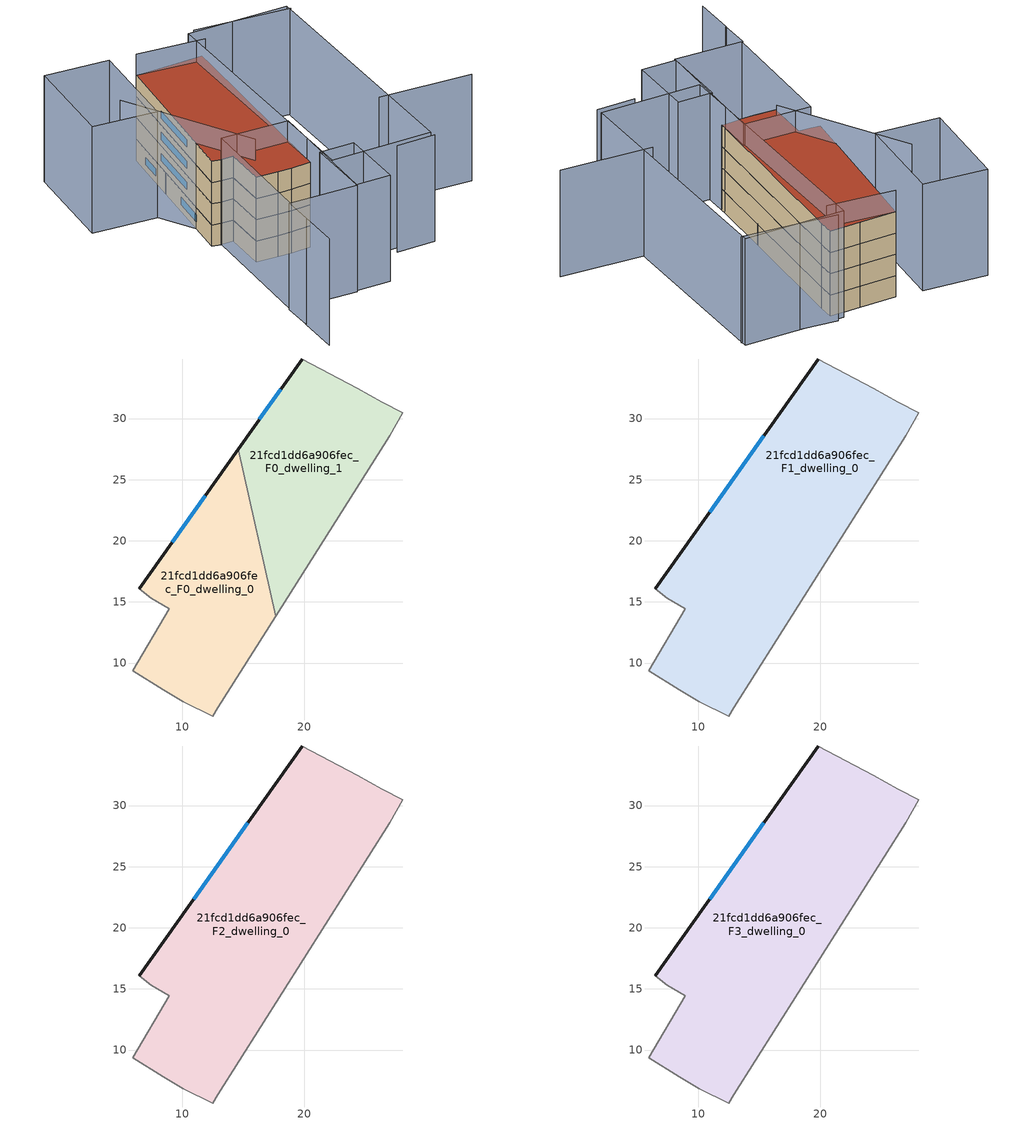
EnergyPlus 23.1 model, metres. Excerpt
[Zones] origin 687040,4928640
21fcd1dd6a906fec_F0_dwelling_0
 floor ground (EU_floor_Construction): 14.58,27.49 17.66,13.84 12.92,6.35 12.51,5.67 10.09,6.83 8.45,7.81 5.95,9.38 8.93,14.45 7.47,15.29 6.5,16.09 z0
 wall outside (EU_wall_Construction): 14.58,27.49 6.5,16.09 z0:3
 wall adiabatic (EU_wall_Construction): 6.5,16.09 7.47,15.29 8.93,14.45 5.95,9.38 8.45,7.81 10.09,6.83 12.51,5.67 12.92,6.35 17.66,13.84 z0:3
 wall to 21fcd1dd6a906fec_F0_dwelling_1 (EU_wall_Construction): 17.66,13.84 14.58,27.49 z0:3
 window (EU_Window_Construction): 11.89,23.69 9.2,19.89 z1:2
21fcd1dd6a906fec_F0_dwelling_1
 floor ground (EU_floor_Construction): 26.37,31.35 28.05,30.47 26.99,28.59 17.66,13.84 14.58,27.49 19.81,34.87 24.3,32.47 z0
 wall outside (EU_wall_Construction): 19.81,34.87 14.58,27.49 z0:3
 wall adiabatic (EU_wall_Construction): 17.66,13.84 26.99,28.59 28.05,30.47 26.37,31.35 24.3,32.47 19.81,34.87 z0:3
 window (EU_Window_Construction): 18.06,32.41 16.32,29.95 z1:2
21fcd1dd6a906fec_F1_dwelling_0
 floor to 21fcd1dd6a906fec_F0_dwelling_0 (EU_floor_Construction): 14.58,27.49 17.66,13.84 12.92,6.35 12.51,5.67 10.09,6.83 8.45,7.81 5.95,9.38 8.93,14.45 7.47,15.29 6.5,16.09 z3
 floor to 21fcd1dd6a906fec_F0_dwelling_1 (EU_floor_Construction): 26.37,31.35 28.05,30.47 26.99,28.59 17.66,13.84 14.58,27.49 19.8,34.87 24.3,32.47 z3
 wall outside (EU_wall_Construction): 19.81,34.87 6.5,16.09 z3:6
 wall adiabatic (EU_wall_Construction): 6.5,16.09 7.47,15.29 8.93,14.45 5.95,9.38 8.45,7.81 10.09,6.83 12.51,5.67 12.92,6.35 26.99,28.59 28.05,30.47 26.37,31.35 24.3,32.47 19.81,34.87 z3:6
 window (EU_Window_Construction): 15.37,28.61 10.94,22.35 z4:5
21fcd1dd6a906fec_F2_dwelling_0
 floor to 21fcd1dd6a906fec_F1_dwelling_0 (EU_floor_Construction): 26.37,31.35 28.05,30.47 26.99,28.59 12.92,6.35 12.51,5.67 10.09,6.83 8.45,7.81 5.95,9.38 8.93,14.45 7.47,15.29 6.5,16.09 19.8,34.87 24.3,32.47 z6
 wall outside (EU_wall_Construction): 19.81,34.87 6.5,16.09 z6:9
 wall adiabatic (EU_wall_Construction): 6.5,16.09 7.47,15.29 8.93,14.45 5.95,9.38 8.45,7.81 10.09,6.83 12.51,5.67 12.92,6.35 26.99,28.59 28.05,30.47 26.37,31.35 24.3,32.47 19.81,34.87 z6:9
 window (EU_Window_Construction): 15.37,28.61 10.94,22.35 z7:8
21fcd1dd6a906fec_F3_dwelling_0
 floor to 21fcd1dd6a906fec_F2_dwelling_0 (EU_floor_Construction): 26.37,31.35 28.05,30.47 26.99,28.59 12.92,6.35 12.51,5.67 10.09,6.83 8.45,7.81 5.95,9.38 8.93,14.45 7.47,15.29 6.5,16.09 19.8,34.87 24.3,32.47 z9
 wall outside (EU_wall_Construction): 19.81,34.87 6.5,16.09 z9:12
 wall adiabatic (EU_wall_Construction): 6.5,16.09 7.47,15.29 8.93,14.45 5.95,9.38 8.45,7.81 10.09,6.83 12.51,5.67 12.92,6.35 26.99,28.59 28.05,30.47 26.37,31.35 24.3,32.47 19.81,34.87 z9:12
 window (EU_Window_Construction): 15.37,28.61 10.94,22.35 z10:11
 roof outside (EU_roof_Construction): 12.92,6.35 26.99,28.59 28.05,30.47 26.37,31.35 24.3,32.47 19.81,34.87 6.5,16.09 7.47,15.29 8.93,14.45 5.95,9.38 8.45,7.81 10.09,6.83 12.51,5.67 z12
shading: -6.87,-8.69 -3.98,-3.61 / 16.93,-4.09 21.64,-6.66 / -4.02,-3.67 -1.96,-0.03 / 9.13,30.7 9.38,11.62 / 36.68,-2.92 25.99,3.9 / 39.24,24.42 28.52,31.85 / 27.41,29.54 19.8,34.87 / 10.34,-7.08 6.19,-4.7 / 6.19,-4.7 10.74,3.23 / 10.74,3.23 14.89,0.85 / 14.89,0.85 10.34,-7.08 / -1.85,-0.09 7.49,15.32 / 7.49,15.32 15.44,10.5 / 15.44,10.5 6.1,-4.91 / 6.1,-4.91 -1.85,-0.09 / 39.43,25.14 21.92,-5.87 / 21.92,-5.87 9.87,0.94 / 9.87,0.94 27.38,31.95 / 27.38,31.95 39.43,25.14 / 16.81,36.89 9.06,25.36 / 9.06,25.36 1.75,30.27 / 1.75,30.27 9.51,41.8 / 9.51,41.8 16.81,36.89 z0:15
[Building]
EU S2 Campaign: North Axis=0; Terrain=City; Solar Distribution=FullExterior
[Site:Location]
Bologna: Latitude=44.5; Longitude=11.25; Time Zone=1; Elevation=37
[SizingPeriod:WeatherFileDays]
AnnualSizingPeriod: Begin Month=1; Begin Day of Month=1; End Month=12; End Day of Month=31; Day of Week for Start Day=Monday; Use Weather File Daylight Saving Period=No; Use Weather File Rain and Snow Indicators=No
[MATERIAL]
EU_InternalMass_Material: Roughness=MediumRough; Thickness=0.1; Conductivity=1; Density=1800; Specific Heat=900; Thermal Absorptance=0.9; Solar Absorptance=0.7; Visible Absorptance=0.7
[MATERIAL:NOMASS] Roughness=MediumRough; Thermal Absorptance=0.9; Solar Absorptance=0.7; Visible Absorptance=0.7
Name | Thermal Resistance
EU_wall_NoMass | 0.937881
EU_roof_NoMass | 0.548572
EU_floor_NoMass | 0.71348
[WINDOWMATERIAL:SIMPLEGLAZINGSYSTEM]
EU_Window_SimpleGlazing: UFactor=4.25633; Solar Heat Gain Coefficient=0.85; Visible Transmittance=0.85
[CONSTRUCTION]
EU_wall_Construction: EU_wall_NoMass
EU_roof_Construction: EU_roof_NoMass
EU_floor_Construction: EU_floor_NoMass
EU_InternalMass_Construction: EU_InternalMass_Material
EU_Window_Construction: EU_Window_SimpleGlazing
[ZONE] Type=1; Multiplier=1; Ceiling Height=autocalculate; Floor Area=autocalculate; Part of Total Floor Area=Yes
Name | Volume
21fcd1dd6a906fec_F0_dwelling_0 | 418.191
21fcd1dd6a906fec_F1_dwelling_0 | 836.383
21fcd1dd6a906fec_F2_dwelling_0; 21fcd1dd6a906fec_F3_dwelling_0 | 836.386
21fcd1dd6a906fec_F0_dwelling_1 | 418.202
[INTERNALMASS] Construction=EU_InternalMass_Construction
Name | Zone or ZoneList | Surface Area
21fcd1dd6a906fec_F0_dwelling_0_EU_InternalMass | 21fcd1dd6a906fec_F0_dwelling_0 | 139.397
21fcd1dd6a906fec_F0_dwelling_1_EU_InternalMass | 21fcd1dd6a906fec_F0_dwelling_1 | 139.401
21fcd1dd6a906fec_F1_dwelling_0_EU_InternalMass | 21fcd1dd6a906fec_F1_dwelling_0 | 278.795
21fcd1dd6a906fec_F2_dwelling_0_EU_InternalMass | 21fcd1dd6a906fec_F2_dwelling_0 | 278.795
21fcd1dd6a906fec_F3_dwelling_0_EU_InternalMass | 21fcd1dd6a906fec_F3_dwelling_0 | 278.795
[OTHEREQUIPMENT] Fuel Type=Electricity; Design Level Calculation Method=Watts/Area; Power per Zone Floor Area=1; Fraction Latent=0; Fraction Radiant=0; Fraction Lost=0; Carbon Dioxide Generation Rate=0; EndUse Subcategory=EU_Step8_InternalGains
Name | Zone or ZoneList or Space or SpaceList | Schedule
EU_Step8_InternalGain_21fcd1dd6a906fec_F0_dwelling_0_f000 | 21fcd1dd6a906fec_F0_dwelling_0 | EU_Step8_GainSchedule_21fcd1dd6a906fec_F0_dwelling_0_f000
EU_Step8_InternalGain_21fcd1dd6a906fec_F0_dwelling_1_f000 | 21fcd1dd6a906fec_F0_dwelling_1 | EU_Step8_GainSchedule_21fcd1dd6a906fec_F0_dwelling_1_f000
EU_Step8_InternalGain_21fcd1dd6a906fec_F1_dwelling_0_f000 | 21fcd1dd6a906fec_F1_dwelling_0 | EU_Step8_GainSchedule_21fcd1dd6a906fec_F1_dwelling_0_f000
EU_Step8_InternalGain_21fcd1dd6a906fec_F2_dwelling_0_f000 | 21fcd1dd6a906fec_F2_dwelling_0 | EU_Step8_GainSchedule_21fcd1dd6a906fec_F2_dwelling_0_f000
EU_Step8_InternalGain_21fcd1dd6a906fec_F3_dwelling_0_f000 | 21fcd1dd6a906fec_F3_dwelling_0 | EU_Step8_GainSchedule_21fcd1dd6a906fec_F3_dwelling_0_f000
[ZONEVENTILATION:DESIGNFLOWRATE] Schedule=EU_AlwaysOn; Design Flow Rate Calculation Method=AirChanges/Hour; Air Changes per Hour=0.687892; Ventilation Type=Natural; Fan Pressure Rise=0; Fan Total Efficiency=1; Constant Term Coefficient=1; Temperature Term Coefficient=0; Velocity Term Coefficient=0; Velocity Squared Term Coefficient=0; Minimum Indoor Temperature=-100; Maximum Indoor Temperature=100; Delta Temperature=-100; Minimum Outdoor Temperature=-100; Maximum Outdoor Temperature=100; Maximum Wind Speed=40
Name | Zone or ZoneList or Space or SpaceList
EU_ConstantAir_21fcd1dd6a906fec_F0_dwelling_0 | 21fcd1dd6a906fec_F0_dwelling_0
EU_ConstantAir_21fcd1dd6a906fec_F0_dwelling_1 | 21fcd1dd6a906fec_F0_dwelling_1
EU_ConstantAir_21fcd1dd6a906fec_F1_dwelling_0 | 21fcd1dd6a906fec_F1_dwelling_0
EU_ConstantAir_21fcd1dd6a906fec_F2_dwelling_0 | 21fcd1dd6a906fec_F2_dwelling_0
EU_ConstantAir_21fcd1dd6a906fec_F3_dwelling_0 | 21fcd1dd6a906fec_F3_dwelling_0
[HVACTEMPLATE:THERMOSTAT] Constant Heating Setpoint=20; Constant Cooling Setpoint=50
EU_HeatOnly_21fcd1dd6a906fec_F0_dwelling_0; EU_HeatOnly_21fcd1dd6a906fec_F0_dwelling_1; EU_HeatOnly_21fcd1dd6a906fec_F1_dwelling_0; EU_HeatOnly_21fcd1dd6a906fec_F2_dwelling_0; EU_HeatOnly_21fcd1dd6a906fec_F3_dwelling_0
[HVACTEMPLATE:ZONE:IDEALLOADSAIRSYSTEM] System Availability Schedule=EU_AlwaysOn; Maximum Heating Supply Air Temperature=50; Minimum Cooling Supply Air Temperature=13; Maximum Heating Supply Air Humidity Ratio=0.0156; Minimum Cooling Supply Air Humidity Ratio=0.0077; Heating Limit=NoLimit; Cooling Limit=NoLimit; Heating Availability Schedule=EU_AlwaysOn; Cooling Availability Schedule=EU_CoolingOff; Dehumidification Control Type=ConstantSensibleHeatRatio; Cooling Sensible Heat Ratio=0.7; Dehumidification Setpoint=60; Humidification Control Type=None; Humidification Setpoint=30; Outdoor Air Method=None; Outdoor Air Flow Rate per Person=0.00944; Outdoor Air Flow Rate per Zone Floor Area=0; Outdoor Air Flow Rate per Zone=0; Demand Controlled Ventilation Type=None; Outdoor Air Economizer Type=NoEconomizer; Heat Recovery Type=None; Sensible Heat Recovery Effectiveness=0.7; Latent Heat Recovery Effectiveness=0.65
Name | Template Thermostat
21fcd1dd6a906fec_F0_dwelling_0 | EU_HeatOnly_21fcd1dd6a906fec_F0_dwelling_0
21fcd1dd6a906fec_F0_dwelling_1 | EU_HeatOnly_21fcd1dd6a906fec_F0_dwelling_1
21fcd1dd6a906fec_F1_dwelling_0 | EU_HeatOnly_21fcd1dd6a906fec_F1_dwelling_0
21fcd1dd6a906fec_F2_dwelling_0 | EU_HeatOnly_21fcd1dd6a906fec_F2_dwelling_0
21fcd1dd6a906fec_F3_dwelling_0 | EU_HeatOnly_21fcd1dd6a906fec_F3_dwelling_0
[SIZING:ZONE] Zone Cooling Design Supply Air Temperature Input Method=SupplyAirTemperature; Zone Cooling Design Supply Air Temperature=13; Zone Heating Design Supply Air Temperature Input Method=SupplyAirTemperature; Zone Heating Design Supply Air Temperature=50; Zone Cooling Design Supply Air Humidity Ratio=0.008; Zone Heating Design Supply Air Humidity Ratio=0.008; Cooling Design Air Flow Method=DesignDay; Cooling Design Air Flow Rate=0; Cooling Minimum Air Flow per Zone Floor Area=0.000762; Cooling Minimum Air Flow=0; Cooling Minimum Air Flow Fraction=0.2; Heating Design Air Flow Method=DesignDay; Heating Design Air Flow Rate=0; Heating Maximum Air Flow per Zone Floor Area=0.002032; Heating Maximum Air Flow=0.141576; Heating Maximum Air Flow Fraction=0.3; Account for Dedicated Outdoor Air System=No; Dedicated Outdoor Air System Control Strategy=NeutralSupplyAir; Dedicated Outdoor Air Low Setpoint Temperature for Design=autosize; Dedicated Outdoor Air High Setpoint Temperature for Design=autosize; Zone Load Sizing Method=Sensible Load Only No Latent Load; Zone Latent Cooling Design Supply Air Humidity Ratio Input Method=HumidityRatioDifference; Zone Cooling Design Supply Air Humidity Ratio Difference=0.005; Zone Latent Heating Design Supply Air Humidity Ratio Input Method=HumidityRatioDifference; Zone Humidification Design Supply Air Humidity Ratio Difference=0.005
21fcd1dd6a906fec_F0_dwelling_0; 21fcd1dd6a906fec_F0_dwelling_1; 21fcd1dd6a906fec_F1_dwelling_0; 21fcd1dd6a906fec_F2_dwelling_0; 21fcd1dd6a906fec_F3_dwelling_0
[SCHEDULE:CONSTANT]
Name | Hourly Value
EU_AlwaysOn | 1
EU_CoolingOff | 0
[SCHEDULE:FILE] Column Number=1; Rows to Skip at Top=0; Number of Hours of Data=8760; Column Separator=Comma; Interpolate to Timestep=No; Minutes per Item=60; Adjust Schedule for Daylight Savings=Yes
Name | File
EU_Step8_GainSchedule_21fcd1dd6a906fec_F0_dwelling_0_f000 | ../../schedules/21fcd1dd6a906fec/21fcd1dd6a906fec_F0_dwelling_0_f000_gain.csv
EU_Step8_GainSchedule_21fcd1dd6a906fec_F0_dwelling_1_f000 | ../../schedules/21fcd1dd6a906fec/21fcd1dd6a906fec_F0_dwelling_1_f000_gain.csv
EU_Step8_GainSchedule_21fcd1dd6a906fec_F1_dwelling_0_f000 | ../../schedules/21fcd1dd6a906fec/21fcd1dd6a906fec_F1_dwelling_0_f000_gain.csv
EU_Step8_GainSchedule_21fcd1dd6a906fec_F2_dwelling_0_f000 | ../../schedules/21fcd1dd6a906fec/21fcd1dd6a906fec_F2_dwelling_0_f000_gain.csv
EU_Step8_GainSchedule_21fcd1dd6a906fec_F3_dwelling_0_f000 | ../../schedules/21fcd1dd6a906fec/21fcd1dd6a906fec_F3_dwelling_0_f000_gain.csv
